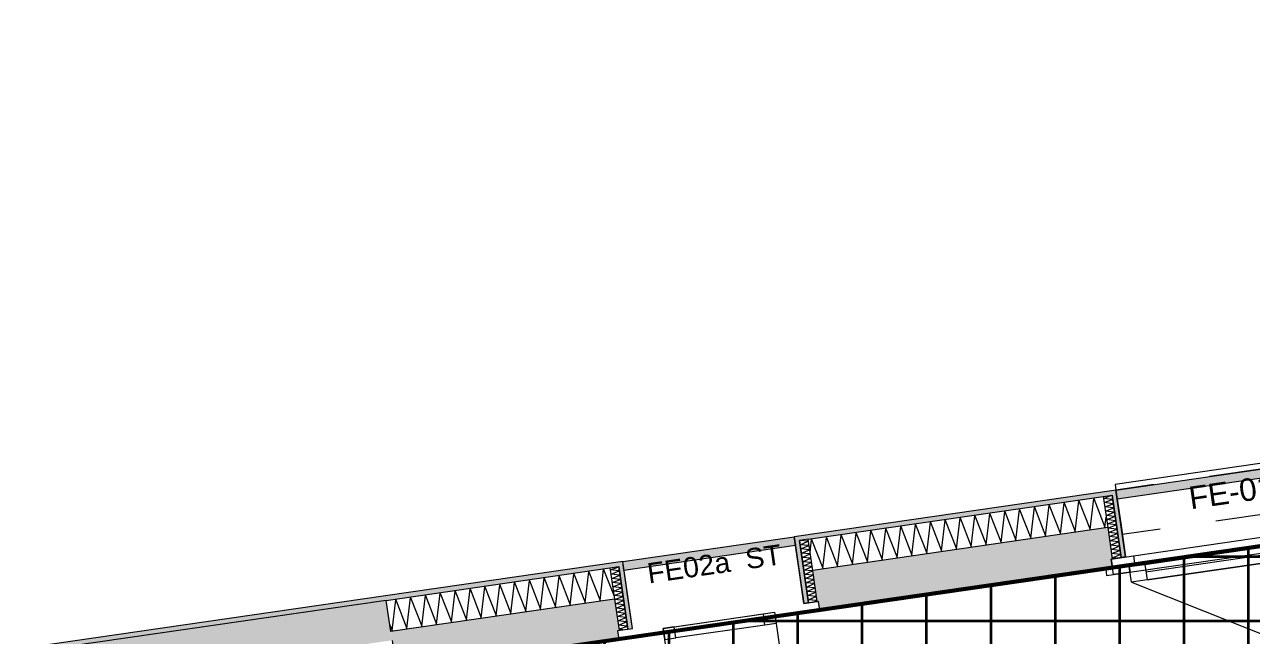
# Model space of a CAD drawing. Header units: metres. Extents: x 399 to 3028, y -427 to 863.
# Drawn here: x 708.14 to 713.59, y -301.24 to -298.52 of the extents above; entities that cross this region are included whole.
import ezdxf

# ---------------------------------------------------------------- set-up
doc = ezdxf.new("R2010")
doc.units = ezdxf.units.M
doc.linetypes.add('IMPORT-Traits plan _6_', pattern=[0.5, 0.25, -0.25])
for name, color, linetype, lineweight in [('01-Dalles_3D_Stylo_No__1', 250, 'Continuous', 9), ('01-Murs_structure', 250, 'Continuous', 9), ('01-Murs_structure_Stylo_No__1', 250, 'Continuous', 9), ('01-Murs_structure_Stylo_No__2', 8, 'Continuous', 9), ('01-Tole ajourée_Stylo_No__1', 250, 'Continuous', 9), ('01-Tole ajourée_Stylo_No__2', 8, 'Continuous', 9), ('06-SHAB pièces 50_Stylo_No__102', 71, 'Continuous', 50), ('AES-Charge', 5, 'Continuous', 35), ('Fenêtres ARCHICAD_Stylo_No__1', 250, 'Continuous', 9), ('Marques de fenêtre ARCHICAD_Stylo_No__1', 250, 'Continuous', 9), ('Plan De Charge - PH R_1_dwg', 8, 'Continuous', 9)]:
    doc.layers.add(name, color=color, linetype=linetype, lineweight=lineweight)
doc.styles.add('Arial', font='arial.ttf', dxfattribs={"height": 0.1})
doc.styles.add('Arial_6', font='arial.ttf', dxfattribs={"height": 0.09})

# ---------------------------------------------------------------- blocks, each defined once
blk = doc.blocks.new('Plan De Charge - PH R_1_dwg__X205-779374-Plan De Charge - PH R_1 1_100')
at = {"layer": '01-Murs_structure_Stylo_No__2', "flags": 128}
for points in [[(359.09, -301.15), (359.1062, -301.013), (359.156, -301.1404), (359.1722, -301.0034), (359.2219, -301.1309), (359.2382, -300.9939), (359.2879, -301.1213), (359.3041, -300.9843), (359.3539, -301.1117), (359.3701, -300.9748), (359.4199, -301.1022), (359.4361, -300.9652), (359.4858, -301.0926), (359.5021, -300.9556), (359.5518, -301.0831), (359.568, -300.9461), (359.6144, -301.0647)], [(359.024, -301.1596), (359.0402, -301.0226), (359.09, -301.15)], [(358.6182, -301.1915), (358.6281, -301.2169), (358.6444, -301.0799), (358.6941, -301.2074), (358.7103, -301.0704), (358.7601, -301.1978)], [(358.7601, -301.1978), (358.7763, -301.0608), (358.8261, -301.1882)], [(358.8261, -301.1882), (358.8423, -301.0513), (358.8921, -301.1787)], [(358.8921, -301.1787), (358.9083, -301.0417), (358.958, -301.1691)], [(358.958, -301.1691), (358.9743, -301.0321), (359.024, -301.1596)]]:
    blk.add_lwpolyline(points, dxfattribs=at)
blk = doc.blocks.new('Plan De Charge - PH R_1_dwg__X206-779375-Plan De Charge - PH R_1 1_100')
at = {"layer": '01-Murs_structure_Stylo_No__2'}
blk.add_line((361.7951, -300.758), (361.8003, -300.7136), dxfattribs=at)
at = {"layer": '01-Murs_structure_Stylo_No__2', "flags": 128}
for points in [[(361.6631, -300.7771), (361.6793, -300.6401), (361.7291, -300.7675)], [(361.7291, -300.7675), (361.7453, -300.6305), (361.7951, -300.758)], [(361.3332, -300.8249), (361.3494, -300.6879), (361.3992, -300.8153)], [(361.3992, -300.8153), (361.4154, -300.6783), (361.4652, -300.8058)], [(361.4652, -300.8058), (361.4814, -300.6688), (361.5311, -300.7962)], [(361.5311, -300.7962), (361.5474, -300.6592), (361.5971, -300.7866)], [(361.5971, -300.7866), (361.6133, -300.6496), (361.6631, -300.7771)], [(360.9374, -300.8823), (360.9536, -300.7453), (361.0033, -300.8727)], [(361.0033, -300.8727), (361.0196, -300.7357), (361.0693, -300.8631)], [(361.0693, -300.8631), (361.0855, -300.7261), (361.1353, -300.8536)], [(361.1353, -300.8536), (361.1515, -300.7166), (361.2013, -300.844)], [(361.2013, -300.844), (361.2175, -300.707), (361.2672, -300.8344)], [(361.2672, -300.8344), (361.2835, -300.6975), (361.3332, -300.8249)], [(360.4851, -300.8679), (360.4917, -300.8122), (360.5415, -300.9396), (360.5577, -300.8026), (360.6075, -300.9301)], [(360.6075, -300.9301), (360.6237, -300.7931), (360.6734, -300.9205)], [(360.6734, -300.9205), (360.6897, -300.7835), (360.7394, -300.9109)], [(360.7394, -300.9109), (360.7556, -300.774), (360.8054, -300.9014)], [(360.8054, -300.9014), (360.8216, -300.7644), (360.8714, -300.8918)], [(360.8714, -300.8918), (360.8876, -300.7548), (360.9374, -300.8823)]]:
    blk.add_lwpolyline(points, dxfattribs=at)
blk = doc.blocks.new('Plan De Charge - PH R_1_dwg__X220-779389-Plan De Charge - PH R_1 1_100')
at = {"layer": '01-Murs_structure_Stylo_No__2', "flags": 128}
for points in [[(361.8474, -300.7663), (361.8083, -300.7617), (361.8447, -300.7474), (361.8055, -300.7428), (361.8419, -300.7286), (361.8028, -300.724), (361.8392, -300.7097), (361.8001, -300.7051), (361.8365, -300.6909), (361.7973, -300.6862), (361.8337, -300.672), (361.7946, -300.6674), (361.831, -300.6532), (361.7919, -300.6485), (361.8283, -300.6343), (361.7891, -300.6297), (361.8255, -300.6155)], [(361.8501, -300.7851), (361.811, -300.7805), (361.8474, -300.7663)], [(361.8529, -300.804), (361.8137, -300.7994), (361.8501, -300.7851)], [(361.8556, -300.8228), (361.8165, -300.8182), (361.8529, -300.804)], [(361.8583, -300.8417), (361.8192, -300.8371), (361.8556, -300.8228)], [(361.8611, -300.8605), (361.8219, -300.8559), (361.8583, -300.8417)], [(361.8446, -300.8956), (361.8274, -300.8936), (361.8638, -300.8794), (361.8246, -300.8748), (361.8611, -300.8605)]]:
    blk.add_lwpolyline(points, dxfattribs=at)
blk = doc.blocks.new('Plan De Charge - PH R_1_dwg__X225-779394-Plan De Charge - PH R_1 1_100')
at = {"layer": '01-Murs_structure_Stylo_No__2', "flags": 128}
for points in [[(360.4601, -300.9673), (360.4963, -300.9518), (360.4574, -300.9485), (360.4936, -300.9329), (360.4546, -300.9296), (360.4909, -300.9141), (360.4519, -300.9108), (360.4881, -300.8952), (360.4492, -300.8919), (360.4854, -300.8764), (360.4464, -300.8731), (360.4827, -300.8575), (360.4437, -300.8542), (360.4799, -300.8387), (360.441, -300.8354), (360.4772, -300.8198), (360.4383, -300.8165)], [(360.4628, -300.9862), (360.4991, -300.9706), (360.4601, -300.9673)], [(360.4656, -301.005), (360.5018, -300.9895), (360.4628, -300.9862)], [(360.4683, -301.0239), (360.5045, -301.0083), (360.4656, -301.005)], [(360.471, -301.0427), (360.5072, -301.0272), (360.4683, -301.0239)], [(360.4738, -301.0616), (360.51, -301.046), (360.471, -301.0427)], [(360.4995, -301.0906), (360.5154, -301.0837), (360.4765, -301.0804), (360.5127, -301.0649), (360.4738, -301.0616)]]:
    blk.add_lwpolyline(points, dxfattribs=at)
blk = doc.blocks.new('Plan De Charge - PH R_1_dwg__X226-779395-Plan De Charge - PH R_1 1_100')
at = {"layer": '01-Murs_structure_Stylo_No__2', "flags": 128}
for points in [[(359.6566, -301.0838), (359.6174, -301.0792), (359.6538, -301.065), (359.6147, -301.0603), (359.6511, -301.0461), (359.612, -301.0415), (359.6484, -301.0272), (359.6092, -301.0226), (359.6456, -301.0084), (359.6065, -301.0038), (359.6429, -300.9895), (359.6038, -300.9849), (359.6402, -300.9707), (359.601, -300.9661), (359.6374, -300.9518), (359.5983, -300.9472), (359.6347, -300.933)], [(359.6593, -301.1027), (359.6202, -301.098), (359.6566, -301.0838)], [(359.662, -301.1215), (359.6229, -301.1169), (359.6593, -301.1027)], [(359.6648, -301.1404), (359.6256, -301.1357), (359.662, -301.1215)], [(359.6675, -301.1592), (359.6284, -301.1546), (359.6648, -301.1404)], [(359.6702, -301.1781), (359.6311, -301.1734), (359.6675, -301.1592)], [(359.6538, -301.2132), (359.6366, -301.2111), (359.673, -301.1969), (359.6338, -301.1923), (359.6702, -301.1781)]]:
    blk.add_lwpolyline(points, dxfattribs=at)
blk = doc.blocks.new('Plan De Charge - PH R_1_dwg_Fenêtre châssis double 22_2-779399-Plan De Charge - PH R_1 1_100')
at = {"layer": 'Fenêtres ARCHICAD_Stylo_No__1', "linetype": 'IMPORT-Traits plan _6_'}
for p, q in [((363.4962, -300.3532), (361.8434, -300.5927)), ((363.5248, -300.5511), (361.8721, -300.7906)), ((363.6092, -300.6803), (361.8279, -300.9385))]:
    blk.add_line(p, q, dxfattribs=at)
at = {"layer": 'Fenêtres ARCHICAD_Stylo_No__1'}
for p, q in [((362.7885, -300.8043), (363.4665, -300.7061)), ((363.4715, -300.7407), (362.7936, -300.8389)), ((361.9721, -300.9226), (362.65, -300.8244)), ((362.655, -300.859), (361.9771, -300.9573)), ((361.9128, -301.002), (362.6791, -301.3077))]:
    blk.add_line(p, q, dxfattribs=at)
at = {"layer": 'Fenêtres ARCHICAD_Stylo_No__1', "flags": 128}
for points in [[(363.5392, -300.65), (363.5191, -300.5115), (363.499, -300.3729), (363.4962, -300.3532), (363.4926, -300.3284), (361.8398, -300.5679), (361.8434, -300.5927), (361.8463, -300.6125), (361.8664, -300.751), (361.8864, -300.8896)], [(361.8221, -300.8989), (361.8864, -300.8896), (361.8221, -300.8989), (361.8279, -300.9385), (361.8221, -300.8989), (361.9211, -300.8846), (361.9275, -300.9291), (361.9028, -300.9327), (361.9064, -300.9574), (361.8322, -300.9682), (363.6135, -300.71), (363.6432, -300.7057), (363.6389, -300.676), (363.6092, -300.6803), (363.6135, -300.71), (363.5393, -300.7208), (363.5357, -300.696), (363.511, -300.6996), (363.5045, -300.6551), (363.6035, -300.6407), (363.6092, -300.6803), (363.6035, -300.6407), (363.5392, -300.65), (363.6035, -300.6407)], [(361.9211, -300.8846), (362.7128, -300.7698), (363.5045, -300.6551)], [(363.5458, -300.7653), (363.5357, -300.696), (363.4665, -300.7061), (363.4765, -300.7753), (363.5458, -300.7653), (362.8979, -301.276)]]:
    blk.add_lwpolyline(points, dxfattribs=at)
for points in [[(363.6389, -300.676), (363.6092, -300.6803)], [(362.7193, -300.8143), (362.7885, -300.8043), (362.7986, -300.8736), (362.7293, -300.8836)], [(362.7986, -300.8736), (363.4765, -300.7753)], [(361.9821, -300.9919), (362.66, -300.8937), (362.65, -300.8244), (362.7193, -300.8143), (362.7293, -300.8836), (362.66, -300.8937)], [(361.7982, -300.9428), (361.8279, -300.9385), (361.7982, -300.9428), (361.8025, -300.9725), (361.8322, -300.9682), (361.8279, -300.9385)], [(361.9028, -300.9327), (361.9721, -300.9226), (361.9821, -300.9919), (361.9128, -301.002)]]:
    blk.add_lwpolyline(points, close=True, dxfattribs=at)
at = {"layer": 'Fenêtres ARCHICAD_Stylo_No__1'}
for centre, start, end in [((361.9128, -301.002), 338.2464, 8.2464), ((363.5458, -300.7653), 188.2464, 218.2464)]:
    blk.add_arc(centre, 0.825, start, end, dxfattribs=at)
blk = doc.blocks.new('Plan De Charge - PH R_1_dwg_Fenêtre 22_3-779402-Plan De Charge - PH R_1 1_100')
at = {"layer": 'Fenêtres ARCHICAD_Stylo_No__1'}
for p, q in [((359.8816, -301.2004), (360.2774, -301.143)), ((360.281, -301.1677), (359.8852, -301.2251)), ((360.2846, -301.1925), (359.8888, -301.2498))]:
    blk.add_line(p, q, dxfattribs=at)
at = {"layer": 'Fenêtres ARCHICAD_Stylo_No__1', "flags": 128}
for points in [[(359.868, -301.4549), (359.8393, -301.257), (359.8321, -301.2075), (359.8393, -301.257), (359.8888, -301.2498), (359.8816, -301.2004), (359.8321, -301.2075), (360.3269, -301.1358), (360.3341, -301.1853), (360.3628, -301.3832)], [(360.3341, -301.1853), (360.2846, -301.1925), (360.2774, -301.143), (360.3269, -301.1358)]]:
    blk.add_lwpolyline(points, close=True, dxfattribs=at)
blk = doc.blocks.new('Plan De Charge - PH R_1_dwg-779150-Plan De Charge - PH R_1 1_100')
at = {"layer": '01-Murs_structure', "lineweight": 35}
for color, points in [(10, [(360.4373, -300.8167), (361.8265, -300.6153), (361.8236, -300.5955), (360.4344, -300.7969)]), (10, [(361.8667, -300.8924), (361.8864, -300.8896), (361.8434, -300.5927), (361.8236, -300.5955), (361.8434, -300.7321)]), (10, [(360.4577, -301.0967), (360.4775, -301.0938), (360.4344, -300.7969), (360.4146, -300.7998), (360.4563, -301.0873)]), (18, [(360.5277, -301.1269), (361.8279, -300.9385), (361.8236, -300.8987), (361.8271, -300.8982), (361.807, -300.7596), (360.497, -300.9495), (360.517, -301.088), (360.522, -301.0873), (360.5272, -301.1236)]), (10, [(358.6024, -301.0826), (359.6357, -300.9329), (359.6328, -300.9131), (358.5996, -301.0628)]), (10, [(359.6758, -301.21), (359.6956, -301.2071), (359.6526, -300.9102), (359.6328, -300.9131), (359.6513, -301.0404)]), (10, [(357.0194, -301.312), (358.6024, -301.0826), (358.5996, -301.0628), (357.0152, -301.2924), (357.0158, -301.2953)]), (18, [(358.6483, -301.3993), (359.637, -301.256), (359.6328, -301.2162), (359.6362, -301.2157), (359.6162, -301.0771), (358.6225, -301.2212), (358.6481, -301.3975)]), (18, [(357.2356, -301.4626), (358.6281, -301.2599), (358.5996, -301.083), (357.1979, -301.2862), (357.2348, -301.459)])]:
    blk.add_hatch(color=color, dxfattribs=at).paths.add_polyline_path(points)
at = {"layer": '01-Tole ajourée_Stylo_No__2', "lineweight": 35}
for points in [[(361.8492, -300.6323), (363.5019, -300.3927), (363.4962, -300.3532), (361.8434, -300.5927)], [(359.6583, -300.9498), (360.4204, -300.8393), (360.4146, -300.7998), (359.6526, -300.9102)]]:
    blk.add_hatch(color=10, dxfattribs=at).paths.add_polyline_path(points)
at = {"layer": 'AES-Charge'}
h = blk.add_hatch(dxfattribs=at)
h.set_pattern_fill('FP_93', color=1, style=0, pattern_type=2)
h.set_pattern_definition([(0, (46.337, 45.172), (0, 0.286), []), (90, (46.337, 45.172), (-0.286, 2e-17), [])])
h.paths.add_polyline_path([(370.5225, -308.5258), (370.622, -308.5155), (370.3912, -306.2821), (370.2917, -306.2924), (370.5222, -308.523)])
h.paths.add_polyline_path([(371.4269, -308.4323), (373.5676, -308.211), (373.5013, -307.5669), (373.6308, -307.5536), (373.6375, -307.6233), (374.0756, -307.5781), (374.0684, -307.5085), (374.1482, -307.5003), (374.1449, -307.4686), (374.1947, -307.4635), (374.2645, -308.139), (377.6231, -307.7919), (377.3746, -305.38), (379.1499, -305.1945), (378.9042, -302.8093), (373.7696, -303.3384), (373.8926, -304.532), (373.888, -304.5325), (373.9846, -305.4675), (373.989, -305.4671), (374.0342, -305.9055), (370.4011, -306.281), (370.5759, -307.972), (371.371, -307.8901), (371.3782, -307.9783), (371.3105, -307.9852), (371.3575, -308.4227), (371.4252, -308.4158)])
h.paths.add_polyline_path([(373.6373, -308.2038), (373.6373, -308.2038), (373.6332, -308.1646)])
h.paths.add_polyline_path([(374.1946, -308.1462), (374.1946, -308.1462), (374.1784, -307.9888)])
h.paths.add_polyline_path([(377.5009, -307.7126), (377.424, -306.9665), (377.5036, -306.9583), (377.5805, -307.7044), (377.5309, -307.7095)])
h.paths.add_polyline_path([(374.0558, -306.6032), (374.0511, -306.5577), (373.7527, -306.5885), (373.686, -305.9417), (373.7855, -305.9315), (373.847, -306.5285), (374.0957, -306.5029), (374.1055, -306.5981), (374.0684, -306.6019)])
h.paths.add_polyline_path([(358.4033, -305.7337), (359.0242, -305.6721), (361.7465, -305.3915), (361.745, -305.3766), (361.7947, -305.3715), (361.7963, -305.3864), (362.2476, -305.3399), (362.2487, -305.3499), (360.1515, -305.566), (368.2592, -304.7881), (367.7737, -300.0768), (366.9862, -300.1909), (366.9857, -300.1876), (365.2043, -300.4457), (365.2034, -300.4493), (364.9112, -300.492), (364.9809, -300.4848), (365.3243, -303.8176), (364.6777, -303.8843), (364.7099, -304.1965), (364.6601, -304.2016), (364.6228, -303.8396), (365.2694, -303.773), (365.0029, -301.1867), (364.3563, -301.2533), (364.3421, -301.1149), (364.4117, -301.1078), (364.3666, -300.6701), (364.297, -300.6773), (364.2871, -300.5821), (363.6092, -300.6803), (363.6088, -300.677), (361.8274, -300.9352), (361.8264, -300.9387), (360.5277, -301.1269), (360.5272, -301.1236), (359.6366, -301.2527), (359.6357, -301.2562), (358.6483, -301.3993), (358.6824, -301.7303), (358.6777, -301.7308), (358.8622, -303.5213), (358.8669, -303.5208), (358.9086, -303.9247), (361.6964, -303.6374), (361.7036, -303.7071), (362.1412, -303.662), (362.1341, -303.5923), (362.2633, -303.579), (362.3484, -304.4051), (362.2987, -304.4102), (362.273, -304.161), (361.6763, -304.2225), (361.7056, -304.5061), (361.6558, -304.5112), (361.5723, -303.7005), (358.2293, -304.045), (358.3798, -305.5056)])
h.paths.add_polyline_path([(364.462, -305.1117), (363.716, -305.1886), (363.7078, -305.109), (364.4538, -305.0321), (364.4602, -305.094)])
h.paths.add_polyline_path([(363.1837, -305.2535), (363.1827, -305.2436), (364.7508, -305.082), (364.7493, -305.0671), (364.799, -305.0619), (364.8006, -305.0768), (365.8749, -304.9661), (365.8749, -304.9762), (363.194, -305.2524)])
h.paths.add_polyline_path([(368.7264, -304.7433), (372.0718, -304.4223), (372.0657, -304.3631), (372.1154, -304.358), (372.1216, -304.4175), (373.6844, -304.2676), (373.5701, -303.1579), (375.5715, -302.9517), (375.51, -302.3549), (375.2608, -302.3806), (375.2557, -302.3308), (375.6402, -302.2912), (375.6474, -302.3608), (376.0851, -302.3157), (376.0779, -302.2461), (376.1858, -302.235), (376.2524, -302.8815), (378.8836, -302.6099), (378.4621, -298.5277), (377.7663, -298.6285), (377.7658, -298.6252), (375.9844, -298.8834), (375.9836, -298.8869), (374.4741, -299.1057), (374.4736, -299.1023), (372.6922, -299.3605), (372.6913, -299.3641), (371.9834, -299.4666), (372.2162, -301.7261), (372.1665, -301.7312), (371.9339, -299.4738), (371.1166, -299.5923), (371.1161, -299.5889), (370.2254, -299.718), (370.2245, -299.7216), (369.2741, -299.8593), (369.2736, -299.856), (368.3829, -299.9851), (368.382, -299.9886), (367.9718, -300.048), (368.2831, -303.0693), (372.2621, -302.6594), (372.2556, -302.5966), (372.3054, -302.5915), (372.32, -302.7338), (372.2504, -302.7409), (372.2965, -303.1785), (372.3651, -303.1715), (372.3733, -303.251), (372.0053, -303.2889), (372.0252, -303.4927), (371.9765, -303.4977), (371.8992, -302.747), (368.5562, -303.0914), (368.6715, -304.2106), (368.6019, -304.2178), (368.647, -304.6555), (368.7166, -304.6483)])
h.paths.add_polyline_path([(362.2429, -304.0636), (362.2429, -304.0636), (362.2398, -304.034)])
h.paths.add_polyline_path([(374.1901, -303.0472), (374.1819, -302.9677), (374.928, -302.8908), (374.9362, -302.9704), (374.7917, -302.9853)])
h.paths.add_polyline_path([(377.7435, -303.0373), (377.7353, -302.9577), (378.4814, -302.8811), (378.4896, -302.9607), (377.7464, -303.037)])
h.paths.add_polyline_path([(358.7629, -301.5134), (358.7514, -301.4342), (359.4937, -301.3266), (359.5052, -301.4058), (359.0466, -301.4723)])
h.paths.add_polyline_path([(367.0009, -300.3154), (366.9894, -300.2362), (367.7316, -300.1286), (367.7431, -300.2078), (367.7387, -300.2084)])
h.paths.add_polyline_path([(369.4241, -299.9621), (369.4127, -299.8829), (370.1549, -299.7753), (370.1664, -299.8545), (370.1331, -299.8593)])
h.paths.add_polyline_path([(378.4428, -299.4559), (378.3659, -298.7098), (378.4455, -298.7016), (378.5224, -299.4477), (378.4493, -299.4552)])
at = {"layer": '01-Dalles_3D_Stylo_No__1', "flags": 128}
blk.add_lwpolyline([(358.7162, -303.8138), (357.8979, -303.8982), (358.3529, -306.0327), (363.4685, -305.5057), (363.6105, -306.8847), (365.8664, -306.6515), (366.1258, -309.1613), (364.7061, -309.308), (367.1802, -333.3179), (378.3371, -333.0963), (375.7491, -307.9881), (377.8072, -307.7761), (377.5768, -305.5407), (379.1735, -305.3762), (378.4677, -298.5269), (358.47, -301.4251)], close=True, dxfattribs=at)
at = {"layer": '01-Murs_structure_Stylo_No__1'}
for p, q in [((361.7869, -300.6211), (361.8265, -300.6153)), ((361.807, -300.7596), (360.497, -300.9495)), ((360.4769, -300.8109), (360.4373, -300.8167)), ((359.5961, -300.9386), (359.6357, -300.9329)), ((360.5277, -301.1269), (360.5574, -301.1226))]:
    blk.add_line(p, q, dxfattribs=at)
at = {"layer": '01-Murs_structure_Stylo_No__1', "flags": 128}
for points in [[(361.7982, -300.9428), (361.8279, -300.9385), (361.8221, -300.8989), (361.8864, -300.8896), (361.8664, -300.751), (361.8463, -300.6125), (361.8434, -300.5927), (361.8236, -300.5955), (360.4344, -300.7969), (360.4146, -300.7998)], [(361.8279, -300.9385), (360.5277, -301.1269), (360.522, -301.0873), (360.4577, -301.0967), (360.4376, -300.9581), (360.4175, -300.8195), (360.4146, -300.7998), (360.4577, -301.0967), (360.4775, -301.0938), (360.4373, -300.8167), (360.4775, -301.0938), (360.517, -301.088), (360.497, -300.9495), (360.4769, -300.8109), (361.7869, -300.6211), (361.807, -300.7596), (361.8271, -300.8982), (361.8667, -300.8924), (361.8265, -300.6153), (361.8667, -300.8924)], [(361.8667, -300.8924), (361.8864, -300.8896), (361.8434, -300.5927)], [(358.6283, -301.2607), (358.6483, -301.3993), (359.637, -301.256), (359.6313, -301.2164), (359.6956, -301.2071), (359.6755, -301.0685), (359.6555, -300.93), (359.6526, -300.9102), (359.6328, -300.9131), (358.5996, -301.0628), (357.0152, -301.2924), (356.9954, -301.2953), (357.0797, -301.6905), (357.0992, -301.6864)], [(359.6758, -301.21), (359.6956, -301.2071), (359.6526, -300.9102)], [(358.6225, -301.2212), (358.6024, -301.0826), (359.5961, -300.9386), (359.6162, -301.0771), (359.6362, -301.2157), (359.6758, -301.21), (359.6357, -300.9329), (359.6758, -301.21)], [(359.6162, -301.0771), (358.6225, -301.2212), (358.6024, -301.0826), (357.1979, -301.2862), (357.0194, -301.312), (357.057, -301.4885), (357.0992, -301.6864), (357.2753, -301.6488), (357.2356, -301.4626), (358.4557, -301.2858), (358.5039, -301.7537)]]:
    blk.add_lwpolyline(points, dxfattribs=at)
at = {"layer": '01-Tole ajourée_Stylo_No__1', "flags": 128}
for points in [[(363.5019, -300.3927), (361.8492, -300.6323), (361.8434, -300.5927), (363.4962, -300.3532)], [(360.4204, -300.8393), (359.6583, -300.9498), (359.6526, -300.9102), (360.4146, -300.7998)]]:
    blk.add_lwpolyline(points, close=True, dxfattribs=at)
at = {"layer": '06-SHAB pièces 50_Stylo_No__102', "flags": 128}
blk.add_lwpolyline([(358.6483, -301.3993), (358.9065, -303.9048), (358.9086, -303.9247), (361.5672, -303.6508), (362.2633, -303.579), (362.3484, -304.4051), (361.7017, -304.4717), (361.7959, -305.3864), (363.7274, -305.1874), (364.7508, -305.082), (364.6565, -304.1668), (364.6228, -303.8396), (365.2694, -303.773), (365.0008, -301.1657), (364.374, -301.2303), (364.307, -300.5792)], close=True, dxfattribs=at)
at = {"layer": 'AES-Charge', "color": 20, "lineweight": 50, "flags": 128}
blk.add_lwpolyline([(358.6433, -301.3966), (378.4627, -298.5242), (379.1499, -305.1945), (377.3746, -305.38), (377.6231, -307.7919), (370.5178, -308.5263), (370.2866, -306.2897), (374.0297, -305.903), (373.8589, -304.2508), (358.2869, -305.7448), (357.9306, -304.0726), (358.9086, -303.9718), (358.6433, -301.3966)], dxfattribs=at)
for name in ['Plan De Charge - PH R_1_dwg_Fenêtre châssis double 22_2-779399-Plan De Charge - PH R_1 1_100', 'Plan De Charge - PH R_1_dwg__X206-779375-Plan De Charge - PH R_1 1_100', 'Plan De Charge - PH R_1_dwg__X220-779389-Plan De Charge - PH R_1 1_100', 'Plan De Charge - PH R_1_dwg__X225-779394-Plan De Charge - PH R_1 1_100', 'Plan De Charge - PH R_1_dwg__X205-779374-Plan De Charge - PH R_1 1_100', 'Plan De Charge - PH R_1_dwg__X226-779395-Plan De Charge - PH R_1 1_100', 'Plan De Charge - PH R_1_dwg_Fenêtre 22_3-779402-Plan De Charge - PH R_1 1_100']:
    blk.add_blockref(name, (0, 0))
at = {"layer": 'Marques de fenêtre ARCHICAD_Stylo_No__1', "color": 7, "attachment_point": 1, "rotation": 8.2464, "line_spacing_factor": 0.941778}
for s, insert, char_height, width, style in [('FE-01             ST', (362.1615, -300.5791), 0.1, 1.272058, 'Arial'), ('FE02a  ST', (359.7559, -300.9188), 0.09, 0.718425, 'Arial_6')]:
    blk.add_mtext(s, dxfattribs=dict(at, insert=insert, char_height=char_height, width=width, style=style))

msp = doc.modelspace()

# ---------------------------------------------------------------- block references
at = {"layer": 'Plan De Charge - PH R_1_dwg', "color": 10, "lineweight": 35}
msp.add_blockref('Plan De Charge - PH R_1_dwg-779150-Plan De Charge - PH R_1 1_100', (351.1425, 0), dxfattribs=at)

doc.saveas('drawing.dxf')
